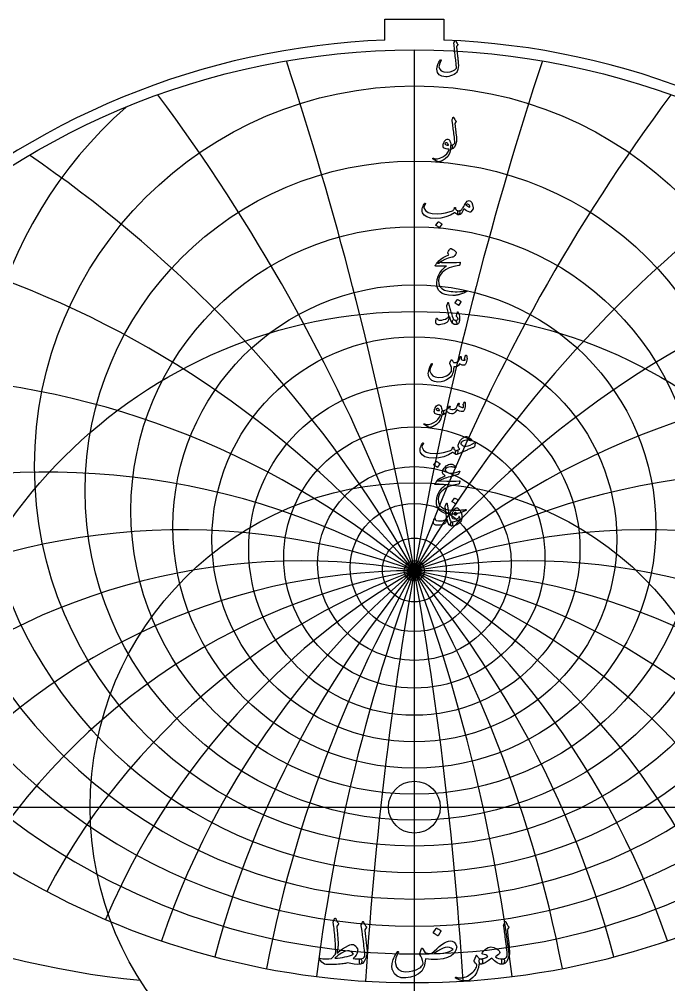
# Model space of a CAD drawing. Header units: millimetres. Extents: x -54 to 54, y -54 to 55.
# Drawn here: x -27.7 to 17.9, y -12.5 to 55.3 of the extents above; entities that cross this region are included whole.
import ezdxf

# ---------------------------------------------------------------- set-up
doc = ezdxf.new("R2010")
doc.units = ezdxf.units.MM
for name, color, linetype in [('CUT_INNER', 6, 'Continuous'), ('CUT_OUTER', 1, 'Continuous'), ('ENGRAVE', 7, 'Continuous'), ('ENGRAVE_FINE', 8, 'Continuous'), ('TEXT', 5, 'Continuous')]:
    doc.layers.add(name, color=color, linetype=linetype)

msp = doc.modelspace()

# ---------------------------------------------------------------- linework, layer by layer
at = {"layer": 'CUT_INNER'}
msp.add_circle((0, 0), 1.82, dxfattribs=at)
at = {"layer": 'CUT_OUTER'}
for points in [[(-2.065, 55.251), (2.065, 55.251), (2.065, 53.7952)], [(-2.065, 53.7952), (-2.065, 55.251)]]:
    msp.add_lwpolyline(points, dxfattribs=at)
for centre, radius, start, end in [((-0.0002, -0.0001), 53.835, 132.538795, 87.801477), ((-0.0008, 0.0013), 53.8334, 92.197449, 132.539354)]:
    msp.add_arc(centre, radius, start, end, dxfattribs=at)
at = {"layer": 'ENGRAVE'}
for points in [[(0, -53.1), (0, 53.1)], [(-53.1, 0), (53.1, 0)]]:
    msp.add_lwpolyline(points, dxfattribs=at)
for centre, radius in [((0, 0), 53.1), ((0, 23.9193), 26.6549), ((0, 22.1941), 23.1043), ((0, 20.8037), 19.8935), ((0, 19.6818), 16.9462), ((0, 0), 34.7587), ((0, 18.7804), 14.2044), ((0, 18.0644), 11.6223), ((0, 17.5081), 9.1632), ((0, 17.0925), 6.7965), ((0, 0), 22.7527), ((0, 16.8044), 4.4957), ((0, 16.635), 2.2375), ((0, 16.579), 0.708)]:
    msp.add_circle(centre, radius, dxfattribs=at)
for centre, radius, start, end in [((0, 26.0725), 30.6486, 131.307855, 48.692145), ((0, 28.7877), 35.2299, 158.307565, 21.692435), ((0, 32.2642), 40.609, 177.166321, 2.833679), ((0, 36.8095), 47.1055, 192.562112, 347.437888), ((0, 42.9234), 55.2321, 205.930897, 334.069103), ((0, -28.147), 44.7261, 39, 141), ((0, -28.147), 44.7261, 39, 141), ((-13.2423, 49.4209), 61.8543, 229.930345, 264.433471)]:
    msp.add_arc(centre, radius, start, end, dxfattribs=at)
at = {"layer": 'ENGRAVE_FINE'}
for centre, radius, start, end in [((-253.6542, -28.147), 257.5673, 3.549067, 18.208032), ((-253.6542, -28.147), 257.5673, 3.549067, 18.208032), ((253.6542, -28.147), 257.5673, 161.791968, 176.450933), ((253.6542, -28.147), 257.5673, 161.791968, 176.450933), ((-122.8839, -28.147), 130.7703, 7.145895, 36.6736), ((-122.8839, -28.147), 130.7703, 7.145895, 36.6736), ((122.8839, -28.147), 130.7703, 143.3264, 172.854105), ((122.8839, -28.147), 130.7703, 143.3264, 172.854105), ((-77.4679, -28.147), 89.4522, 10.840654, 55.662821), ((-77.4679, -28.147), 89.4522, 10.840654, 55.662821), ((77.4679, -28.147), 89.4522, 124.337179, 169.159346), ((77.4679, -28.147), 89.4522, 124.337179, 169.159346), ((-53.3025, -28.147), 69.5814, 14.688568, 75.445741), ((-53.3025, -28.147), 69.5814, 14.688568, 75.445741), ((53.3025, -28.147), 69.5814, 104.554259, 165.311432), ((53.3025, -28.147), 69.5814, 104.554259, 165.311432), ((-37.5296, -28.147), 58.3858, 18.753071, 96.251491), ((-37.5296, -28.147), 58.3858, 18.753071, 96.251491), ((37.5296, -28.147), 58.3858, 83.748509, 161.246929), ((37.5296, -28.147), 58.3858, 83.748509, 161.246929), ((-25.8226, -28.147), 51.6452, 23.109812, 116.954145), ((-25.8226, -28.147), 51.6452, 23.109812, 116.954145), ((25.8226, -28.147), 51.6452, 63.045855, 156.890188), ((25.8226, -28.147), 51.6452, 63.045855, 156.890188), ((-16.279, -28.147), 47.5965, 27.851987, 126.345474), ((-16.279, -28.147), 47.5965, 27.851987, 126.345474), ((16.279, -28.147), 47.5965, 53.654526, 152.148013), ((16.279, -28.147), 47.5965, 53.654526, 152.148013), ((-7.8864, -28.147), 45.4161, 33.097661, 134.238363), ((-7.8864, -28.147), 45.4161, 33.097661, 134.238363), ((7.8864, -28.147), 45.4161, 45.761637, 146.902339), ((7.8864, -28.147), 45.4161, 45.761637, 146.902339), ((0, 84.3344), 103.2068, 239.147014, 300.852986)]:
    msp.add_arc(centre, radius, start, end, dxfattribs=at)
at = {"layer": 'TEXT'}
for points in [[(2.8436, 53.7543), (2.8491, 53.7639), (2.8561, 53.7708), (2.8648, 53.7749), (2.875, 53.7763), (2.8852, 53.7745), (2.8938, 53.7692), (2.9009, 53.7604), (2.9064, 53.748), (2.9356, 53.676), (2.9668, 53.6138), (3, 53.5614), (3.0351, 53.5188), (3.0455, 53.5035), (3.0485, 53.4858), (3.044, 53.4658), (3.032, 53.4434), (3.0243, 53.4326), (3.0171, 53.4222), (3.0102, 53.4122), (3.0037, 53.4026), (2.9976, 53.3936), (2.9919, 53.3853), (2.9866, 53.3779), (2.9817, 53.3712), (2.9735, 53.359), (2.9676, 53.3445), (2.9641, 53.3276), (2.9629, 53.3084), (2.9666, 53.2541), (2.9715, 53.1949), (2.9776, 53.1309), (2.9849, 53.0619), (2.9931, 52.988), (3.0021, 52.9092), (3.012, 52.8255), (3.0226, 52.7369), (3.0344, 52.6484), (3.0449, 52.5653), (3.0541, 52.4875), (3.0618, 52.415), (3.0684, 52.3476), (3.074, 52.285), (3.0786, 52.2274), (3.0822, 52.1747), (3.0863, 52.0187), (3.0736, 51.8709), (3.044, 51.7314), (2.9974, 51.6001), (2.9521, 51.5229), (2.882, 51.4517), (2.7872, 51.3863), (2.6677, 51.3268), (2.5382, 51.2776), (2.4165, 51.2428), (2.3026, 51.2226), (2.1967, 51.2169), (1.9313, 51.2534), (1.7413, 51.3535), (1.6267, 51.5172), (1.5874, 51.7445), (1.6012, 51.9139), (1.6455, 52.0797), (1.7205, 52.2421), (1.8261, 52.4008), (1.8341, 52.4101), (1.8426, 52.4158), (1.8514, 52.4179), (1.8606, 52.4165), (1.8705, 52.4128), (1.8779, 52.4079), (1.883, 52.4018), (1.8858, 52.3946), (1.8877, 52.3838), (1.8873, 52.3734), (1.8846, 52.3634), (1.8795, 52.3537), (1.8075, 52.2134), (1.7578, 52.0939), (1.7305, 51.9951), (1.7256, 51.9172), (1.778, 51.7494), (1.8913, 51.6322), (2.0654, 51.5657), (2.3003, 51.5498), (2.5121, 51.5728), (2.692, 51.626), (2.8402, 51.7094), (2.9566, 51.823), (2.9542, 51.8779), (2.9499, 51.942), (2.944, 52.0153), (2.9362, 52.0978), (2.9265, 52.1898), (2.9146, 52.2913), (2.9006, 52.4025), (2.8844, 52.5233), (2.8691, 52.6479), (2.8546, 52.7706), (2.8408, 52.8913), (2.8279, 53.0101), (2.8159, 53.1268), (2.8051, 53.2417), (2.7955, 53.3545), (2.787, 53.4654), (2.7745, 53.5722), (2.7751, 53.5843), (2.7768, 53.5957), (2.7798, 53.6063), (2.7839, 53.6161)], [(2.6536, 48.2147), (2.6748, 48.266), (2.6913, 48.3066), (2.703, 48.3366), (2.7101, 48.356), (2.7156, 48.3684), (2.7227, 48.3772), (2.7313, 48.3825), (2.7415, 48.3843), (2.7531, 48.3823), (2.7627, 48.3765), (2.7704, 48.3666), (2.776, 48.3529), (2.8021, 48.2856), (2.8334, 48.2249), (2.8697, 48.171), (2.9111, 48.1237), (2.9227, 48.1085), (2.926, 48.0915), (2.9211, 48.0724), (2.9079, 48.0514), (2.8389, 47.9541), (2.8436, 47.9105), (2.8483, 47.8677), (2.853, 47.8257), (2.8577, 47.7845), (2.8624, 47.7441), (2.8671, 47.7044), (2.8718, 47.6656), (2.8765, 47.6275), (2.9199, 47.275), (2.9464, 46.9994), (2.956, 46.8008), (2.9488, 46.6791), (2.8895, 46.4583), (2.8122, 46.2952), (2.7168, 46.1898), (2.6033, 46.1421), (2.6002, 46.1421), (2.597, 46.1421), (2.5939, 46.1421), (2.5908, 46.1421), (2.5721, 46.1598), (2.5601, 46.2002), (2.5548, 46.2634), (2.5562, 46.3494), (2.5592, 46.3812), (2.568, 46.4043), (2.5827, 46.4189), (2.6033, 46.4247), (2.683, 46.4406), (2.7494, 46.4695), (2.8023, 46.5113), (2.842, 46.5661), (2.8393, 46.6318), (2.8345, 46.7066), (2.8276, 46.7904), (2.8184, 46.8832), (2.8074, 46.9847), (2.7945, 47.0944), (2.7799, 47.2124), (2.7635, 47.3386), (2.7484, 47.4626), (2.7344, 47.5741), (2.7217, 47.673), (2.7101, 47.7594), (2.7001, 47.8332), (2.692, 47.8944), (2.686, 47.9431), (2.6818, 47.9792), (2.6504, 48.1582), (2.6495, 48.1759), (2.6496, 48.1912), (2.651, 48.2041), (2.6536, 48.2147)], [(2.5405, 46.1076), (2.4669, 45.8491), (2.3435, 45.6326), (2.1702, 45.4581), (1.947, 45.3256), (1.9158, 45.3122), (1.885, 45.3001), (1.8546, 45.2894), (1.8245, 45.2801), (1.7951, 45.2723), (1.7664, 45.2664), (1.7386, 45.2621), (1.7115, 45.2597), (1.644, 45.2693), (1.5545, 45.3044), (1.443, 45.3651), (1.3095, 45.4512), (1.2952, 45.4636), (1.2867, 45.4756), (1.2842, 45.4872), (1.2875, 45.4984), (1.295, 45.507), (1.3048, 45.5109), (1.317, 45.5101), (1.3315, 45.5046), (1.4703, 45.4597), (1.6259, 45.4599), (1.7984, 45.5052), (1.9878, 45.5957), (2.1425, 45.7007), (2.2705, 45.8242), (2.3717, 45.9661), (2.4463, 46.1264), (2.4457, 46.1321), (2.444, 46.1366), (2.441, 46.14), (2.4369, 46.1421), (2.3287, 46.1484), (2.2367, 46.161), (2.1607, 46.1798), (2.1009, 46.2049), (2.0546, 46.2438), (2.0255, 46.2976), (2.0137, 46.3663), (2.0192, 46.4499), (2.021, 46.461), (2.0232, 46.4722), (2.0257, 46.4837), (2.0286, 46.4954), (2.032, 46.5075), (2.0357, 46.5201), (2.0398, 46.5334), (2.0443, 46.5472), (2.0812, 46.6369), (2.126, 46.7113), (2.1786, 46.7704), (2.239, 46.8141), (2.3009, 46.8381), (2.3576, 46.8377), (2.4092, 46.813), (2.4557, 46.7639), (2.4964, 46.6956), (2.5272, 46.6163), (2.5482, 46.526), (2.5594, 46.4247), (2.5655, 46.4248), (2.5715, 46.4251), (2.5773, 46.4256), (2.5829, 46.4263), (2.5885, 46.427), (2.5943, 46.4275), (2.6003, 46.4278), (2.6065, 46.4279), (2.6277, 46.4234), (2.6442, 46.4098), (2.6559, 46.3873), (2.663, 46.3557), (2.6659, 46.3209), (2.6653, 46.2858), (2.6612, 46.2503), (2.6536, 46.2143), (2.6436, 46.1827), (2.6324, 46.1602), (2.62, 46.1466), (2.6065, 46.1421), (2.5468, 46.1421), (2.5464, 46.1364), (2.5452, 46.1288), (2.5433, 46.1192), (2.5405, 46.1076)], [(2.3898, 46.4593), (2.3568, 46.5168), (2.3207, 46.5574), (2.2814, 46.5812), (2.239, 46.588), (2.2137, 46.5814), (2.1912, 46.5708), (2.1713, 46.5562), (2.1543, 46.5378), (2.1488, 46.528), (2.148, 46.5174), (2.1519, 46.506), (2.1605, 46.4938), (2.1929, 46.4654), (2.2398, 46.4459), (2.3013, 46.4355), (2.3772, 46.4342), (2.3851, 46.4357), (2.3898, 46.4404), (2.3914, 46.4483), (2.3898, 46.4593)], [(0.716, 42.3385), (0.7272, 42.3507), (0.7388, 42.3558), (0.7507, 42.3539), (0.7631, 42.3448), (0.7725, 42.3331), (0.7757, 42.3197), (0.7725, 42.3048), (0.7631, 42.2883), (0.7152, 42.2141), (0.6846, 42.1454), (0.6712, 42.0822), (0.6752, 42.0245), (0.7735, 41.8349), (0.9649, 41.7026), (1.2493, 41.6277), (1.6267, 41.61), (1.9068, 41.6306), (2.1755, 41.6736), (2.4328, 41.7389), (2.6787, 41.8267), (2.7221, 41.8524), (2.758, 41.8918), (2.7864, 41.945), (2.8074, 42.012), (2.8145, 42.031), (2.8263, 42.0441), (2.8428, 42.0514), (2.864, 42.0528), (2.8791, 42.0463), (2.8899, 42.0332), (2.8964, 42.0133), (2.8985, 41.9868), (2.9132, 41.9213), (2.9543, 41.8722), (3.0216, 41.8396), (3.1152, 41.8235), (3.149, 41.8161), (3.1717, 41.7968), (3.1835, 41.7658), (3.1843, 41.723), (3.1729, 41.6434), (3.1576, 41.5864), (3.1384, 41.5523), (3.1152, 41.5409), (3.0463, 41.5499), (2.981, 41.577), (2.9191, 41.6222), (2.8608, 41.6854), (2.8559, 41.6879), (2.8475, 41.6861), (2.8355, 41.6801), (2.82, 41.6697), (2.5272, 41.5048), (2.2076, 41.387), (1.8614, 41.3164), (1.4885, 41.2928), (1.1439, 41.3164), (0.8761, 41.387), (0.6854, 41.5048), (0.5715, 41.6697), (0.5456, 41.7617), (0.537, 41.8557), (0.5456, 41.9517), (0.5715, 42.0496), (0.6065, 42.1407), (0.6422, 42.2192), (0.6787, 42.2852), (0.716, 42.3385)], [(3.8438, 42.5395), (3.9421, 42.5046), (4.0235, 42.4061), (4.0881, 42.2439), (4.1358, 42.0182), (4.1376, 42.0019), (4.1366, 41.9876), (4.1329, 41.9753), (4.1264, 41.9648), (3.9537, 41.7482), (3.9417, 41.735), (3.9278, 41.727), (3.9119, 41.724), (3.894, 41.7262), (3.7766, 41.7662), (3.6663, 41.8173), (3.5631, 41.8793), (3.4669, 41.9523), (3.3894, 41.7723), (3.3044, 41.6438), (3.212, 41.5666), (3.1121, 41.5409), (3.1009, 41.545), (3.0893, 41.5574), (3.0773, 41.578), (3.065, 41.6069), (3.0459, 41.6783), (3.039, 41.7356), (3.0443, 41.7788), (3.0618, 41.8078), (3.072, 41.8147), (3.0838, 41.8196), (3.0971, 41.8226), (3.1121, 41.8235), (3.1835, 41.8357), (3.2534, 41.8691), (3.3217, 41.9236), (3.3884, 41.9994), (3.4177, 42.0434), (3.4614, 42.1156), (3.5197, 42.2161), (3.5925, 42.3448), (3.6494, 42.43), (3.7103, 42.4909), (3.7751, 42.5274), (3.8438, 42.5395)], [(3.6177, 42.2318), (3.6765, 42.1827), (3.7433, 42.1423), (3.8178, 42.1105), (3.9003, 42.0873), (3.8958, 42.1491), (3.8791, 42.1996), (3.8502, 42.2386), (3.8092, 42.2663), (3.7619, 42.2806), (3.7142, 42.2797), (3.6661, 42.2634), (3.6177, 42.2318)], [(1.6675, 41.0353), (1.6714, 41.0392), (1.6769, 41.0416), (1.684, 41.0424), (1.6926, 41.0416), (1.7537, 41.0169), (1.8112, 40.9866), (1.8652, 40.9509), (1.9156, 40.9097), (1.9205, 40.9034), (1.9227, 40.8971), (1.9221, 40.8909), (1.9187, 40.8846), (1.7711, 40.6459), (1.7656, 40.6402), (1.7586, 40.6388), (1.7499, 40.6418), (1.7397, 40.6491), (1.7309, 40.6553), (1.717, 40.6648), (1.6979, 40.6773), (1.6738, 40.693), (1.6442, 40.7119), (1.6086, 40.7338), (1.5672, 40.759), (1.5199, 40.7872), (1.5136, 40.7919), (1.5105, 40.7966), (1.5105, 40.8014), (1.5136, 40.8061)], [(2.6504, 38.5677), (2.376, 38.4961), (2.1338, 38.4036), (1.9238, 38.2904), (1.746, 38.1563), (1.7187, 38.1357), (1.6934, 38.1241), (1.6701, 38.1216), (1.6487, 38.1281), (1.6237, 38.1577), (1.6275, 38.1995), (1.6599, 38.2535), (1.7209, 38.3196), (1.8652, 38.4393), (2.031, 38.5473), (2.2184, 38.6435), (2.4275, 38.7279), (2.3678, 38.8158), (2.3566, 38.8378), (2.3513, 38.8597), (2.3519, 38.8817), (2.3584, 38.9037), (2.4006, 38.9875), (2.4392, 39.0568), (2.4744, 39.1116), (2.506, 39.1518), (2.5262, 39.1708), (2.546, 39.1808), (2.5654, 39.1818), (2.5845, 39.1738), (2.695, 39.1114), (2.7878, 39.0529), (2.863, 38.9983), (2.9205, 38.9477), (2.9317, 38.9314), (2.937, 38.9108), (2.9364, 38.8859), (2.9299, 38.8566), (2.9097, 38.8109), (2.8773, 38.7553), (2.8328, 38.69), (2.776, 38.6148), (2.7611, 38.6036), (2.7352, 38.592), (2.6983, 38.5801), (2.6504, 38.5677)], [(1.9093, 38.2034), (2.3123, 38.1893), (2.6606, 38.1877), (2.9545, 38.1987), (3.1937, 38.2223), (3.2011, 38.2231), (3.2074, 38.2227), (3.2128, 38.2208), (3.2173, 38.2176), (3.2205, 38.2131), (3.2224, 38.2077), (3.2229, 38.2014), (3.222, 38.194), (3.2158, 38.1653), (3.2098, 38.139), (3.204, 38.1151), (3.1984, 38.0935), (3.193, 38.0743), (3.1878, 38.0574), (3.1828, 38.0429), (3.178, 38.0307), (3.1678, 38.0113), (3.156, 37.9969), (3.1427, 37.9877), (3.1278, 37.9836), (2.7651, 37.9178), (2.4495, 37.8148), (2.181, 37.6745), (1.9596, 37.4968), (1.8477, 37.3691), (1.7664, 37.2338), (1.7158, 37.0912), (1.6958, 36.941), (1.715, 36.7053), (1.7916, 36.5131), (1.9254, 36.3646), (2.1166, 36.2596), (2.2157, 36.2278), (2.3246, 36.2015), (2.4434, 36.1807), (2.5719, 36.1654), (2.7101, 36.1553), (2.8577, 36.1504), (3.0147, 36.1506), (3.1811, 36.1559), (3.2403, 36.1593), (3.2985, 36.163), (3.3557, 36.1671), (3.412, 36.1716), (3.4668, 36.1765), (3.5199, 36.1818), (3.5712, 36.1875), (3.6208, 36.1936), (3.6359, 36.1944), (3.6467, 36.1905), (3.6532, 36.1818), (3.6553, 36.1685), (3.6542, 36.153), (3.6506, 36.141), (3.6447, 36.1326), (3.6365, 36.1277), (3.5478, 36.0902), (3.4638, 36.0562), (3.3845, 36.0258), (3.3099, 35.9989), (3.2402, 35.9754), (3.1757, 35.9549), (3.1162, 35.9377), (3.0618, 35.9235), (3.0107, 35.9131), (2.9609, 35.9039), (2.9126, 35.8959), (2.8655, 35.889), (2.8197, 35.8837), (2.7749, 35.8804), (2.731, 35.879), (2.6881, 35.8796), (2.3953, 35.9023), (2.1511, 35.9518), (1.9556, 36.028), (1.8088, 36.1308), (1.7011, 36.2594), (1.6259, 36.4095), (1.5833, 36.5812), (1.5733, 36.7746), (1.6041, 37.0144), (1.6777, 37.2472), (1.7941, 37.4729), (1.9533, 37.6915), (2.0155, 37.7577), (2.086, 37.8211), (2.1647, 37.8817), (2.2516, 37.9396), (1.4917, 37.9459), (1.4734, 37.9538), (1.4657, 37.9679), (1.4687, 37.9883), (1.4822, 38.015), (1.5077, 38.0539), (1.5309, 38.0888), (1.5517, 38.1198), (1.5702, 38.1469), (1.5863, 38.1699), (1.6, 38.1885), (1.6114, 38.2028), (1.6204, 38.2128), (1.6408, 38.2146), (1.6958, 38.2136), (1.7853, 38.2099), (1.9093, 38.2034)], [(2.4071, 35.317), (2.4251, 35.2346), (2.4447, 35.1509), (2.4659, 35.0659), (2.4887, 34.9794), (2.513, 34.8912), (2.539, 34.8008), (2.5664, 34.7083), (2.5955, 34.6136), (2.6542, 34.4432), (2.7077, 34.3152), (2.7562, 34.2296), (2.7996, 34.1865), (2.8375, 34.1608), (2.8758, 34.1244), (2.9144, 34.0775), (2.9535, 34.02), (2.9904, 33.9488), (3.0006, 33.8952), (2.9841, 33.8593), (2.9409, 33.841), (2.8014, 33.8552), (2.6779, 33.9478), (2.5706, 34.119), (2.4793, 34.3686), (2.4773, 34.3727), (2.4746, 34.3757), (2.471, 34.3774), (2.4667, 34.378), (2.4636, 34.3774), (2.4604, 34.3757), (2.4573, 34.3727), (2.4542, 34.3686), (2.4453, 34.3282), (2.4345, 34.2854), (2.4218, 34.2402), (2.4071, 34.1927), (2.391, 34.1478), (2.3741, 34.1103), (2.3564, 34.0803), (2.338, 34.0577), (2.2716, 33.9998), (2.1888, 33.9486), (2.0895, 33.904), (1.9737, 33.8662), (1.8559, 33.8381), (1.7539, 33.8261), (1.6675, 33.8302), (1.5969, 33.8505), (1.5364, 33.9011), (1.5089, 33.9902), (1.5144, 34.1178), (1.5529, 34.2838), (1.5566, 34.2893), (1.5615, 34.2932), (1.5676, 34.2956), (1.5749, 34.2964), (1.5835, 34.2954), (1.5906, 34.2925), (1.5961, 34.2875), (1.6, 34.2807), (1.6149, 34.2459), (1.6314, 34.2171), (1.6495, 34.1941), (1.6691, 34.177), (1.7303, 34.1543), (1.8135, 34.1488), (1.9187, 34.1606), (2.0459, 34.1896), (2.1815, 34.2332), (2.2869, 34.2822), (2.3621, 34.3368), (2.4071, 34.3969), (2.4145, 34.4577), (2.4023, 34.5617), (2.3706, 34.7089), (2.3191, 34.8993), (2.2944, 34.9996), (2.2799, 35.0807), (2.2756, 35.1425), (2.2814, 35.1851), (2.3411, 35.3547), (2.3476, 35.3725), (2.3545, 35.3853), (2.3617, 35.3929), (2.3694, 35.3955), (2.3788, 35.3906), (2.3882, 35.3759), (2.3976, 35.3513), (2.4071, 35.317)], [(3.0131, 35.5871), (3.0171, 35.591), (3.0226, 35.5933), (3.0296, 35.5941), (3.0383, 35.5933), (3.0993, 35.5686), (3.1568, 35.5384), (3.2108, 35.5027), (3.2612, 35.4614), (3.2661, 35.4552), (3.2683, 35.4489), (3.2677, 35.4426), (3.2644, 35.4363), (3.1168, 35.1977), (3.1113, 35.192), (3.1042, 35.1906), (3.0956, 35.1935), (3.0854, 35.2008), (3.0765, 35.2071), (3.0626, 35.2165), (3.0436, 35.2291), (3.0194, 35.2448), (2.9898, 35.2636), (2.9543, 35.2856), (2.9128, 35.3107), (2.8655, 35.339), (2.8593, 35.3437), (2.8561, 35.3484), (2.8561, 35.3531), (2.8593, 35.3578)], [(3.0414, 34.3027), (3.023, 34.3335), (3.0053, 34.36), (2.9884, 34.3822), (2.9723, 34.4), (2.9607, 34.4153), (2.9543, 34.433), (2.9529, 34.453), (2.9566, 34.4754), (3.0226, 34.714), (3.0318, 34.7348), (3.0438, 34.7407), (3.0585, 34.7317), (3.0759, 34.7078), (3.1022, 34.6569), (3.1246, 34.5955), (3.1431, 34.5235), (3.1576, 34.4408), (3.166, 34.3615), (3.1694, 34.2838), (3.1676, 34.2077), (3.1607, 34.1331), (3.1495, 34.0681), (3.1348, 34.0114), (3.1166, 33.9629), (3.0948, 33.9227), (3.0679, 33.8928), (3.0312, 33.8693), (2.9847, 33.852), (2.9284, 33.841), (2.8706, 33.8389), (2.8169, 33.8481), (2.767, 33.8687), (2.7211, 33.9007), (2.6856, 33.9413), (2.6669, 33.9878), (2.6652, 34.0402), (2.6803, 34.0985), (2.7044, 34.1462), (2.7329, 34.1763), (2.7656, 34.1886), (2.8027, 34.1833), (2.8883, 34.1627), (2.9629, 34.1606), (3.0265, 34.1769), (3.0791, 34.2116), (3.0803, 34.2208), (3.0744, 34.2391), (3.0614, 34.2664), (3.0414, 34.3027)], [(3.5831, 31.6704), (3.5886, 31.6841), (3.5957, 31.6939), (3.6043, 31.6998), (3.6145, 31.7018), (3.6277, 31.7002), (3.6388, 31.6955), (3.6481, 31.6876), (3.6553, 31.6767), (3.6732, 31.6374), (3.686, 31.5887), (3.6936, 31.5306), (3.6962, 31.4631), (3.6893, 31.3528), (3.6687, 31.248), (3.6343, 31.1487), (3.5862, 31.0549), (3.5698, 31.0323), (3.5517, 31.0148), (3.5321, 31.0025), (3.5109, 30.9952), (3.4341, 30.9903), (3.3515, 31.0038), (3.263, 31.0358), (3.1686, 31.0863), (3.0891, 30.9773), (2.9951, 30.9049), (2.8865, 30.869), (2.7635, 30.8696), (2.7595, 30.8033), (2.7537, 30.7397), (2.7461, 30.6785), (2.7368, 30.6199), (2.7257, 30.5635), (2.7128, 30.5088), (2.6982, 30.4559), (2.6818, 30.4048), (2.6438, 30.3126), (2.5923, 30.2274), (2.5276, 30.1493), (2.4495, 30.0782), (2.2667, 29.9565), (2.0734, 29.871), (1.8695, 29.8215), (1.6549, 29.8082), (1.4133, 29.8409), (1.2224, 29.9267), (1.082, 30.0655), (0.9923, 30.2572), (0.9802, 30.3263), (0.9782, 30.408), (0.9865, 30.5022), (1.0049, 30.6089), (1.0345, 30.7259), (1.0763, 30.8476), (1.1303, 30.974), (1.1965, 31.1051), (1.2018, 31.1134), (1.2082, 31.1192), (1.2159, 31.1228), (1.2247, 31.124), (1.2336, 31.1232), (1.2412, 31.1208), (1.2477, 31.1169), (1.253, 31.1114), (1.2565, 31.1033), (1.2577, 31.0949), (1.2565, 31.0861), (1.253, 31.0768), (1.169, 30.9024), (1.1148, 30.7589), (1.0905, 30.6464), (1.096, 30.565), (1.1753, 30.3854), (1.3001, 30.2549), (1.4705, 30.1734), (1.6864, 30.141), (1.9882, 30.1603), (2.2438, 30.2368), (2.453, 30.3707), (2.6159, 30.5618), (2.6153, 30.6878), (2.5947, 30.8209), (2.5541, 30.961), (2.4934, 31.1083), (2.4858, 31.1232), (2.4816, 31.1365), (2.4811, 31.1483), (2.484, 31.1585), (2.5009, 31.1935), (2.517, 31.2264), (2.5323, 31.2571), (2.5468, 31.2857), (2.5605, 31.3117), (2.5735, 31.3347), (2.5857, 31.3549), (2.597, 31.372), (2.6035, 31.3793), (2.6104, 31.3822), (2.6177, 31.3809), (2.6253, 31.3752), (2.6292, 31.3709), (2.6347, 31.3642), (2.6418, 31.3552), (2.6504, 31.3438), (2.6602, 31.33), (2.6708, 31.3139), (2.6822, 31.2955), (2.6944, 31.2747), (2.7191, 31.2346), (2.7399, 31.2056), (2.7568, 31.1875), (2.7698, 31.1805), (2.8514, 31.1736), (2.9331, 31.1875), (3.0147, 31.2223), (3.0964, 31.2778), (3.126, 31.3147), (3.1552, 31.3752), (3.1841, 31.4592), (3.2125, 31.5667), (3.2153, 31.5769), (3.2204, 31.5856), (3.2279, 31.5926), (3.2377, 31.5981), (3.2469, 31.6017), (3.2557, 31.6029), (3.2642, 31.6017), (3.2722, 31.5981), (3.2842, 31.5785), (3.2887, 31.5416), (3.2858, 31.4874), (3.2754, 31.416), (3.3388, 31.3771), (3.4065, 31.3516), (3.4785, 31.3395), (3.5548, 31.3406), (3.5539, 31.3636), (3.5509, 31.3822), (3.546, 31.3966), (3.5391, 31.4066), (3.5313, 31.416), (3.5266, 31.4254), (3.525, 31.4348), (3.5266, 31.4443)], [(1.9234, 27.4804), (1.8498, 27.222), (1.7264, 27.0055), (1.5531, 26.831), (1.3299, 26.6985), (1.2987, 26.6851), (1.2679, 26.673), (1.2375, 26.6623), (1.2075, 26.653), (1.178, 26.6452), (1.1494, 26.6392), (1.1215, 26.635), (1.0944, 26.6326), (1.0269, 26.6422), (0.9374, 26.6773), (0.8259, 26.738), (0.6924, 26.8241), (0.6781, 26.8365), (0.6697, 26.8485), (0.6671, 26.86), (0.6705, 26.8712), (0.6779, 26.8799), (0.6877, 26.8838), (0.6999, 26.883), (0.7144, 26.8775), (0.8532, 26.8326), (1.0088, 26.8328), (1.1814, 26.8781), (1.3708, 26.9686), (1.5254, 27.0736), (1.6534, 27.197), (1.7547, 27.3389), (1.8292, 27.4993), (1.8286, 27.505), (1.8269, 27.5095), (1.8239, 27.5128), (1.8198, 27.515), (1.7117, 27.5213), (1.6196, 27.5338), (1.5437, 27.5527), (1.4838, 27.5778), (1.4375, 27.6167), (1.4084, 27.6704), (1.3967, 27.7391), (1.4022, 27.8227), (1.4039, 27.8338), (1.4061, 27.8451), (1.4086, 27.8566), (1.4116, 27.8683), (1.4149, 27.8803), (1.4186, 27.893), (1.4228, 27.9063), (1.4273, 27.9201), (1.4642, 28.0098), (1.5089, 28.0842), (1.5615, 28.1432), (1.622, 28.187), (1.6838, 28.211), (1.7405, 28.2106), (1.7921, 28.1858), (1.8387, 28.1368), (1.8793, 28.0685), (1.9101, 27.9892), (1.9311, 27.8989), (1.9423, 27.7976), (1.9485, 27.7977), (1.9545, 27.798), (1.9602, 27.7985), (1.9658, 27.7992), (1.9714, 27.7999), (1.9772, 27.8004), (1.9832, 27.8007), (1.9894, 27.8008), (2.0106, 27.7962), (2.0271, 27.7827), (2.0389, 27.7601), (2.0459, 27.7285), (2.0489, 27.6938), (2.0483, 27.6587), (2.0442, 27.6231), (2.0365, 27.5872), (2.0265, 27.5556), (2.0153, 27.533), (2.0029, 27.5195), (1.9894, 27.515), (1.9297, 27.515), (1.9293, 27.5093), (1.9282, 27.5016), (1.9262, 27.492), (1.9234, 27.4804)], [(1.7727, 27.8322), (1.7397, 27.8897), (1.7036, 27.9303), (1.6644, 27.954), (1.622, 27.9609), (1.5967, 27.9542), (1.5741, 27.9436), (1.5543, 27.9291), (1.5372, 27.9107), (1.5317, 27.9009), (1.5309, 27.8903), (1.5348, 27.8789), (1.5435, 27.8667), (1.5759, 27.8382), (1.6228, 27.8188), (1.6842, 27.8084), (1.7602, 27.807), (1.768, 27.8086), (1.7727, 27.8133), (1.7743, 27.8212), (1.7727, 27.8322)], [(3.5093, 28.41), (3.5162, 28.4147), (3.5242, 28.4131), (3.5335, 28.4053), (3.5439, 28.3911), (3.555, 28.3672), (3.5635, 28.333), (3.5692, 28.2887), (3.5721, 28.2341), (3.5731, 28.1721), (3.5698, 28.1116), (3.5621, 28.0528), (3.5501, 27.9955), (3.5152, 27.884), (3.4763, 27.8039), (3.4336, 27.7552), (3.3868, 27.7379), (3.2763, 27.7444), (3.1741, 27.7733), (3.0801, 27.8245), (2.9943, 27.8981), (2.9354, 27.7821), (2.8655, 27.6916), (2.7847, 27.6267), (2.6928, 27.5872), (2.5965, 27.5786), (2.4989, 27.6029), (2.4002, 27.6602), (2.3003, 27.7505), (2.2194, 27.6475), (2.1401, 27.5739), (2.0624, 27.5297), (1.9863, 27.515), (1.9709, 27.5236), (1.9564, 27.5495), (1.9427, 27.5927), (1.9297, 27.6532), (1.925, 27.7128), (1.9329, 27.7568), (1.9533, 27.7851), (1.9863, 27.7976), (2.1311, 27.8304), (2.2579, 27.8942), (2.3666, 27.989), (2.4573, 28.1148), (2.4622, 28.1217), (2.4675, 28.1266), (2.4732, 28.1295), (2.4793, 28.1305), (2.4867, 28.1297), (2.4934, 28.1273), (2.4993, 28.1234), (2.5044, 28.1179), (2.5074, 28.101), (2.5005, 28.0724), (2.4838, 28.032), (2.4573, 27.9798), (2.492, 27.9395), (2.546, 27.9099), (2.6192, 27.8908), (2.7117, 27.8824), (2.8269, 27.9065), (2.9276, 27.9853), (3.0137, 28.1185), (3.0854, 28.3063), (3.0889, 28.316), (3.0932, 28.3228), (3.0983, 28.327), (3.1042, 28.3283), (3.113, 28.3275), (3.1207, 28.3252), (3.1272, 28.3213), (3.1325, 28.3158), (3.1364, 28.3079), (3.1388, 28.3001), (3.1395, 28.2922), (3.1388, 28.2844), (3.1073, 28.1525), (3.1441, 28.1199), (3.1882, 28.0912), (3.2398, 28.0665), (3.2989, 28.0457), (3.3564, 28.0322), (3.4002, 28.0292), (3.4302, 28.0369), (3.4465, 28.0551), (3.4518, 28.083), (3.4489, 28.1226), (3.4377, 28.1741), (3.4182, 28.2373), (3.4216, 28.2551), (3.4379, 28.2899), (3.4671, 28.3415), (3.5093, 28.41)], [(4.274, 25.5209), (4.2112, 25.2697), (4.2041, 25.2575), (4.1923, 25.2461), (4.1758, 25.2355), (4.1546, 25.2257), (4.1076, 25.2091), (4.0577, 25.1908), (4.0048, 25.1707), (3.949, 25.1488), (3.8902, 25.1253), (3.8284, 25.1005), (3.7638, 25.0743), (3.6962, 25.0467), (2.9739, 24.7327), (2.9409, 24.74), (2.9142, 24.7617), (2.8938, 24.798), (2.8797, 24.8489), (2.8773, 24.9029), (2.8922, 24.9486), (2.9244, 24.9861), (2.9739, 25.0153), (2.9801, 25.0182), (2.9923, 25.0236), (3.0107, 25.0315), (3.0351, 25.042), (3.0654, 25.0549), (3.1015, 25.0699), (3.1432, 25.0871), (3.1906, 25.1064), (3.1295, 25.169), (3.0909, 25.2375), (3.0746, 25.3119), (3.0807, 25.3922), (3.1411, 25.5831), (3.244, 25.7447), (3.3892, 25.8767), (3.5768, 25.9794), (3.6178, 25.989), (3.6655, 25.9865), (3.7199, 25.9717), (3.7809, 25.9449), (3.8443, 25.9082), (3.9026, 25.8671), (3.9558, 25.8218), (4.0039, 25.7721), (4.0175, 25.7539), (4.0235, 25.7368), (4.0222, 25.7209), (4.0133, 25.7062), (4, 25.6948), (3.9851, 25.6889), (3.9686, 25.6885), (3.9505, 25.6936), (3.8565, 25.7233), (3.7566, 25.7368), (3.6508, 25.7343), (3.5391, 25.7156), (3.4381, 25.6854), (3.3578, 25.645), (3.2983, 25.5943), (3.2597, 25.5335), (3.2557, 25.5064), (3.2659, 25.4754), (3.2903, 25.4404), (3.3287, 25.4016), (3.3727, 25.3663), (3.4167, 25.3388), (3.4606, 25.3191), (3.5046, 25.3074), (3.6363, 25.304), (3.777, 25.3317), (3.9268, 25.3904), (4.0856, 25.4801), (4.1026, 25.4909), (4.1193, 25.5013), (4.1356, 25.5113), (4.1515, 25.5209), (4.1668, 25.5299), (4.1813, 25.5382), (4.1951, 25.5456), (4.208, 25.5523), (4.2439, 25.5692), (4.2669, 25.5696), (4.2769, 25.5535), (4.274, 25.5209)], [(0.5778, 25.5303), (0.589, 25.5425), (0.6006, 25.5476), (0.6126, 25.5456), (0.6249, 25.5366), (0.6343, 25.5248), (0.6375, 25.5115), (0.6343, 25.4966), (0.6249, 25.4801), (0.577, 25.4059), (0.5464, 25.3372), (0.5331, 25.274), (0.537, 25.2163), (0.6353, 25.0267), (0.8267, 24.8944), (1.1111, 24.8194), (1.4885, 24.8018), (1.7686, 24.8224), (2.0373, 24.8654), (2.2946, 24.9307), (2.5405, 25.0185), (2.5839, 25.0442), (2.6198, 25.0836), (2.6483, 25.1368), (2.6693, 25.2037), (2.6763, 25.2228), (2.6881, 25.2359), (2.7046, 25.2432), (2.7258, 25.2446), (2.7409, 25.2381), (2.7517, 25.2249), (2.7582, 25.2051), (2.7603, 25.1786), (2.7751, 25.1131), (2.8161, 25.064), (2.8834, 25.0314), (2.977, 25.0153), (3.0108, 25.0079), (3.0336, 24.9886), (3.0453, 24.9576), (3.0461, 24.9148), (3.0347, 24.8351), (3.0194, 24.7782), (3.0002, 24.7441), (2.977, 24.7327), (2.9081, 24.7417), (2.8428, 24.7688), (2.781, 24.8139), (2.7227, 24.8771), (2.7178, 24.8797), (2.7093, 24.8779), (2.6973, 24.8718), (2.6818, 24.8614), (2.389, 24.6966), (2.0695, 24.5788), (1.7233, 24.5082), (1.3503, 24.4846), (1.0057, 24.5082), (0.738, 24.5788), (0.5472, 24.6966), (0.4334, 24.8614), (0.4075, 24.9535), (0.3988, 25.0475), (0.4075, 25.1435), (0.4334, 25.2414), (0.4683, 25.3325), (0.504, 25.411), (0.5405, 25.4769), (0.5778, 25.5303)], [(1.5293, 24.2271), (1.5333, 24.231), (1.5388, 24.2334), (1.5458, 24.2342), (1.5545, 24.2334), (1.6155, 24.2086), (1.673, 24.1784), (1.727, 24.1427), (1.7774, 24.1015), (1.7823, 24.0952), (1.7845, 24.0889), (1.7839, 24.0826), (1.7806, 24.0764), (1.633, 23.8377), (1.6275, 23.832), (1.6204, 23.8306), (1.6118, 23.8336), (1.6016, 23.8408), (1.5927, 23.8471), (1.5788, 23.8565), (1.5598, 23.8691), (1.5356, 23.8848), (1.506, 23.9036), (1.4705, 23.9256), (1.429, 23.9508), (1.3817, 23.979), (1.3755, 23.9837), (1.3723, 23.9884), (1.3723, 23.9931), (1.3755, 23.9979)], [(3.1859, 23.5633), (3.1884, 23.5411), (3.1741, 23.4997), (3.1429, 23.439), (3.0948, 23.3592), (3.0846, 23.3462), (3.0728, 23.3356), (3.0595, 23.3274), (3.0445, 23.3215), (2.8436, 23.2661), (2.6646, 23.2163), (2.5075, 23.1719), (2.3725, 23.1331), (2.2595, 23.0999), (2.1684, 23.0726), (2.0993, 23.0512), (2.0522, 23.0357), (1.6722, 22.8661), (1.6455, 22.8642), (1.6251, 22.8677), (1.611, 22.8767), (1.6031, 22.8913), (1.6029, 22.8966), (1.6055, 22.903), (1.6108, 22.9107), (1.6188, 22.9195), (1.6962, 22.9921), (1.812, 23.0687), (1.9662, 23.1492), (2.159, 23.2335), (2.1066, 23.2783), (2.0624, 23.3215), (2.0265, 23.3631), (1.9988, 23.4031), (1.9817, 23.4469), (1.9776, 23.4997), (1.9865, 23.5615), (2.0082, 23.6324), (2.0436, 23.7062), (2.093, 23.78), (2.1566, 23.8538), (2.2343, 23.9276), (2.3189, 23.9913), (2.4, 24.0351), (2.4775, 24.0589), (2.5515, 24.0626), (2.6518, 24.0424), (2.7423, 24.0006), (2.823, 23.9372), (2.8938, 23.8522), (2.9001, 23.8416), (2.9032, 23.8318), (2.9032, 23.8228), (2.9001, 23.8145), (2.8932, 23.8069), (2.8852, 23.8027), (2.8759, 23.8021), (2.8655, 23.8051), (2.8193, 23.8198), (2.7749, 23.8326), (2.7322, 23.8434), (2.6913, 23.8522), (2.6523, 23.8589), (2.6155, 23.8632), (2.5809, 23.8651), (2.5484, 23.8648), (2.4131, 23.8489), (2.2995, 23.8106), (2.2075, 23.7499), (2.137, 23.6669), (2.212, 23.5682), (2.2956, 23.495), (2.3878, 23.4473), (2.4887, 23.4251), (2.6389, 23.4235), (2.8004, 23.4471), (2.9733, 23.4958), (3.1576, 23.5696), (3.1652, 23.5715), (3.1725, 23.5711), (3.1794, 23.5684), (3.1859, 23.5633)], [(1.8826, 22.8756), (2.2856, 22.8614), (2.6339, 22.8599), (2.9278, 22.8708), (3.167, 22.8944), (3.1744, 22.8953), (3.1808, 22.8948), (3.1862, 22.8929), (3.1906, 22.8897), (3.1938, 22.8853), (3.1957, 22.8799), (3.1962, 22.8735), (3.1953, 22.8661), (3.1891, 22.8375), (3.1831, 22.8112), (3.1773, 22.7872), (3.1717, 22.7656), (3.1663, 22.7464), (3.1611, 22.7295), (3.1561, 22.715), (3.1513, 22.7028), (3.1411, 22.6834), (3.1293, 22.6691), (3.116, 22.6599), (3.1011, 22.6557), (2.7384, 22.59), (2.4228, 22.4869), (2.1543, 22.3466), (1.9329, 22.169), (1.821, 22.0412), (1.7397, 21.906), (1.6891, 21.7633), (1.6691, 21.6131), (1.6883, 21.3774), (1.7649, 21.1853), (1.8987, 21.0367), (2.0899, 20.9317), (2.189, 20.8999), (2.2979, 20.8736), (2.4167, 20.8528), (2.5452, 20.8375), (2.6834, 20.8275), (2.831, 20.8226), (2.988, 20.8228), (3.1545, 20.8281), (3.2136, 20.8314), (3.2718, 20.8351), (3.329, 20.8392), (3.3853, 20.8438), (3.4401, 20.8487), (3.4932, 20.854), (3.5445, 20.8597), (3.5941, 20.8657), (3.6092, 20.8665), (3.62, 20.8626), (3.6265, 20.854), (3.6286, 20.8406), (3.6275, 20.8251), (3.6239, 20.8131), (3.618, 20.8047), (3.6098, 20.7998), (3.5211, 20.7623), (3.4371, 20.7284), (3.3578, 20.6979), (3.2832, 20.671), (3.2135, 20.6475), (3.149, 20.6271), (3.0895, 20.6098), (3.0351, 20.5957), (2.984, 20.5853), (2.9342, 20.5761), (2.8859, 20.568), (2.8389, 20.5611), (2.793, 20.5558), (2.7482, 20.5525), (2.7043, 20.5511), (2.6614, 20.5517), (2.3686, 20.5745), (2.1244, 20.6239), (1.9289, 20.7001), (1.7821, 20.8029), (1.6744, 20.9315), (1.5992, 21.0816), (1.5566, 21.2534), (1.5466, 21.4467), (1.5774, 21.6865), (1.651, 21.9193), (1.7674, 22.145), (1.9266, 22.3637), (1.9888, 22.4298), (2.0593, 22.4932), (2.138, 22.5539), (2.2249, 22.6118), (1.465, 22.618), (1.4467, 22.6259), (1.4391, 22.64), (1.442, 22.6604), (1.4555, 22.6871), (1.4811, 22.726), (1.5042, 22.7609), (1.525, 22.7919), (1.5435, 22.819), (1.5596, 22.842), (1.5733, 22.8606), (1.5847, 22.875), (1.5937, 22.885), (1.6141, 22.8867), (1.6691, 22.8858), (1.7586, 22.882), (1.8826, 22.8756)], [(2.8074, 21.6631), (2.8114, 21.6671), (2.8169, 21.6694), (2.8239, 21.6702), (2.8326, 21.6694), (2.8936, 21.6447), (2.9511, 21.6145), (3.0051, 21.5787), (3.0555, 21.5375), (3.0604, 21.5312), (3.0626, 21.525), (3.062, 21.5187), (3.0587, 21.5124), (2.9111, 21.2737), (2.9056, 21.268), (2.8985, 21.2667), (2.8899, 21.2696), (2.8797, 21.2769), (2.8708, 21.2832), (2.8569, 21.2926), (2.8379, 21.3051), (2.8137, 21.3208), (2.7841, 21.3397), (2.7486, 21.3617), (2.7072, 21.3868), (2.6599, 21.415), (2.6536, 21.4198), (2.6504, 21.4245), (2.6504, 21.4292), (2.6536, 21.4339)], [(2.6127, 19.9988), (2.6355, 19.9878), (2.6536, 19.9705), (2.6669, 19.9469), (2.6756, 19.9171), (2.6812, 19.8802), (2.6826, 19.8449), (2.6797, 19.8111), (2.6724, 19.7789), (2.6616, 19.7515), (2.6481, 19.7318), (2.6318, 19.7201), (2.6127, 19.7161), (2.5187, 19.7422), (2.4408, 19.808), (2.379, 19.9134), (2.3333, 20.0584), (2.3274, 20.0835), (2.3223, 20.1051), (2.318, 20.1235), (2.3144, 20.1385), (2.3117, 20.1502), (2.3097, 20.1585), (2.3085, 20.1635), (2.3081, 20.1652), (2.3034, 20.1744), (2.2987, 20.177), (2.294, 20.1729), (2.2893, 20.1621), (2.2359, 20.0415), (2.1762, 19.9469), (2.1103, 19.8783), (2.0381, 19.8355), (1.9333, 19.8025), (1.8104, 19.7821), (1.6695, 19.7742), (1.5105, 19.7789), (1.4043, 19.8117), (1.3464, 19.8912), (1.3368, 20.0174), (1.3755, 20.1903), (1.3843, 20.2111), (1.3951, 20.2264), (1.4078, 20.2362), (1.4226, 20.2406), (1.4371, 20.2392), (1.4493, 20.2319), (1.4591, 20.2188), (1.4665, 20.1997), (1.4824, 20.1591), (1.5019, 20.1283), (1.5248, 20.1073), (1.5513, 20.0961), (1.6999, 20.0733), (1.841, 20.071), (1.9747, 20.089), (2.1009, 20.1275), (2.1556, 20.1562), (2.2006, 20.195), (2.2357, 20.2441), (2.261, 20.3034), (2.2595, 20.3314), (2.2516, 20.3968), (2.2375, 20.4994), (2.2171, 20.6394), (2.2067, 20.7143), (2.1974, 20.7819), (2.1894, 20.8422), (2.1825, 20.8953), (2.1766, 20.9408), (2.1715, 20.9782), (2.1672, 21.0075), (2.1637, 21.0288), (2.1607, 21.0614), (2.1613, 21.09), (2.1654, 21.1148), (2.1731, 21.1356), (2.1853, 21.1614), (2.1967, 21.1854), (2.2073, 21.2077), (2.2171, 21.2282), (2.2259, 21.2469), (2.2336, 21.2639), (2.24, 21.2791), (2.2453, 21.2926), (2.2508, 21.3034), (2.2579, 21.3106), (2.2665, 21.3144), (2.2767, 21.3146), (2.2879, 21.3102), (2.2964, 21.3036), (2.3021, 21.2945), (2.305, 21.2832), (2.3241, 21.1225), (2.3439, 20.9703), (2.3642, 20.8265), (2.3851, 20.6912), (2.4064, 20.5643), (2.4279, 20.4459), (2.4495, 20.3359), (2.4714, 20.2343), (2.4979, 20.1395), (2.5303, 20.0686), (2.5686, 20.0217), (2.6127, 19.9988)], [(2.9739, 21.0005), (2.9955, 20.9974), (3.0194, 20.988), (3.0457, 20.9723), (3.0744, 20.9503), (3.197, 20.8196), (3.2824, 20.6724), (3.3305, 20.5087), (3.3413, 20.3285), (3.3317, 20.2347), (3.3123, 20.1511), (3.283, 20.0777), (3.244, 20.0145), (3.1174, 19.8839), (2.97, 19.7907), (2.8018, 19.7348), (2.6127, 19.7161), (2.5937, 19.7206), (2.5774, 19.7342), (2.5639, 19.7568), (2.5531, 19.7884), (2.5491, 19.8058), (2.5464, 19.8237), (2.5451, 19.8419), (2.5452, 19.8606), (2.5463, 19.879), (2.548, 19.8967), (2.5502, 19.9136), (2.5531, 19.9297), (2.5615, 19.9575), (2.5743, 19.9783), (2.5914, 19.9921), (2.6127, 19.9988), (2.7968, 20.0235), (2.9566, 20.0694), (3.092, 20.1365), (3.2031, 20.2249), (3.1978, 20.269), (3.1914, 20.3042), (3.1837, 20.3303), (3.1749, 20.3473), (3.1643, 20.3621), (3.1545, 20.3717), (3.1454, 20.3762), (3.1372, 20.3756), (3.1315, 20.3736), (3.127, 20.3709), (3.1236, 20.3674), (3.1215, 20.363), (3.0913, 20.301), (3.054, 20.2531), (3.0096, 20.2194), (2.9582, 20.1997), (2.8088, 20.1882), (2.7062, 20.2288), (2.6502, 20.3216), (2.641, 20.4667), (2.6536, 20.5499), (2.6787, 20.6362), (2.7164, 20.7257), (2.7666, 20.8184), (2.8196, 20.8981), (2.8718, 20.955), (2.9232, 20.9891), (2.9739, 21.0005)], [(2.8703, 20.6614), (2.839, 20.6525), (2.8145, 20.6292), (2.7967, 20.5913), (2.7855, 20.5389), (2.7857, 20.5307), (2.7863, 20.5248), (2.7872, 20.5212), (2.7886, 20.5201), (2.8202, 20.5124), (2.8522, 20.5083), (2.8846, 20.5077), (2.9174, 20.5106), (2.9462, 20.5167), (2.97, 20.5256), (2.9886, 20.5371), (3.0021, 20.5515), (2.9668, 20.6019), (2.9331, 20.637), (2.9009, 20.6569), (2.8703, 20.6614)], [(-4.7021, -10.917), (-4.7597, -10.9369), (-4.8277, -10.9547), (-4.9062, -10.9704), (-4.9952, -10.984), (-5.0946, -10.996), (-5.2046, -11.007), (-5.3249, -11.017), (-5.4558, -11.0259), (-5.7939, -11.0405), (-6.0504, -11.0426), (-6.2252, -11.0322), (-6.3183, -11.0091), (-6.4123, -10.945), (-6.5015, -10.8615), (-6.586, -10.7587), (-6.6659, -10.6365), (-6.674, -10.6169), (-6.6732, -10.604), (-6.6635, -10.598), (-6.6449, -10.5988), (-6.4264, -10.6297), (-6.2147, -10.6428), (-6.0098, -10.638), (-5.8117, -10.6155), (-5.5312, -10.3141), (-5.5261, -10.2356), (-5.5233, -10.1466), (-5.5229, -10.0471), (-5.5249, -9.9372), (-5.5289, -9.8174), (-5.5348, -9.6881), (-5.5425, -9.5494), (-5.5521, -9.4013), (-5.5631, -9.2475), (-5.5751, -9.0961), (-5.5882, -8.9471), (-5.6023, -8.8004), (-5.6175, -8.6564), (-5.6337, -8.5152), (-5.651, -8.3769), (-5.6693, -8.2415), (-5.6986, -8.0447), (-5.6859, -8.0099), (-5.673, -7.9766), (-5.6598, -7.945), (-5.6463, -7.9149), (-5.6328, -7.8863), (-5.6196, -7.8594), (-5.6067, -7.834), (-5.594, -7.8102), (-5.5869, -7.801), (-5.5783, -7.7945), (-5.5681, -7.7906), (-5.5563, -7.7893), (-5.5424, -7.7924), (-5.5301, -7.8018), (-5.5194, -7.8175), (-5.5102, -7.8395), (-5.4754, -7.9295), (-5.438, -8.007), (-5.398, -8.0719), (-5.3553, -8.1242), (-5.3357, -8.1496), (-5.327, -8.1755), (-5.3294, -8.2019), (-5.3427, -8.2289), (-5.4223, -8.3336), (-5.4346, -8.3511), (-5.4422, -8.3702), (-5.4451, -8.3909), (-5.4432, -8.4131), (-5.4, -8.8926), (-5.371, -9.2631), (-5.3561, -9.5248), (-5.3553, -9.6776), (-5.3586, -9.7284), (-5.3642, -9.7844), (-5.3722, -9.8456), (-5.3825, -9.9121), (-5.3947, -9.9838), (-5.4082, -10.0608), (-5.4229, -10.1429), (-5.439, -10.2303), (-5.2425, -10.0717), (-5.0423, -9.931), (-4.8385, -9.808), (-4.6309, -9.7028), (-4.521, -9.658), (-4.4258, -9.6326), (-4.3452, -9.6266), (-4.2792, -9.6399), (-4.1952, -9.6839), (-4.1191, -9.7488), (-4.0508, -9.8346), (-3.9903, -9.9414), (-3.9819, -9.9663), (-3.9777, -9.9948), (-3.9777, -10.027), (-3.9819, -10.0628), (-4.0254, -10.2319), (-4.0929, -10.379), (-4.1845, -10.5041), (-4.3001, -10.6072), (-4.1457, -10.6312), (-4.0091, -10.6449), (-3.8903, -10.648), (-3.7893, -10.6407), (-3.7624, -10.6422), (-3.7401, -10.6553), (-3.7226, -10.6799), (-3.7098, -10.716), (-3.6962, -10.7901), (-3.693, -10.8532), (-3.7003, -10.9052), (-3.7181, -10.9463), (-3.7399, -10.9775), (-3.759, -10.9997), (-3.7755, -11.0131), (-3.7893, -11.0175), (-4.0002, -11.0238), (-4.2227, -11.0091), (-4.4566, -10.9735), (-4.7021, -10.917)], [(-3.7265, -8.254), (-3.6983, -8.1857), (-3.6763, -8.1315), (-3.6606, -8.0915), (-3.6511, -8.0656), (-3.6438, -8.0491), (-3.6344, -8.0373), (-3.6229, -8.0303), (-3.6093, -8.0279), (-3.5938, -8.0305), (-3.581, -8.0384), (-3.5708, -8.0515), (-3.5632, -8.0698), (-3.5284, -8.1595), (-3.4868, -8.2404), (-3.4384, -8.3124), (-3.3832, -8.3754), (-3.3677, -8.3956), (-3.3633, -8.4184), (-3.3698, -8.4437), (-3.3874, -8.4717), (-3.4795, -8.6015), (-3.4732, -8.6596), (-3.4669, -8.7167), (-3.4606, -8.7727), (-3.4544, -8.8277), (-3.4481, -8.8816), (-3.4418, -8.9344), (-3.4355, -8.9862), (-3.4292, -9.037), (-3.3714, -9.507), (-3.3361, -9.8744), (-3.3232, -10.1393), (-3.3329, -10.3015), (-3.412, -10.5959), (-3.5151, -10.8134), (-3.6423, -10.9539), (-3.7935, -11.0175), (-3.7977, -11.0175), (-3.8019, -11.0175), (-3.8061, -11.0175), (-3.8103, -11.0175), (-3.8351, -10.994), (-3.8511, -10.94), (-3.8581, -10.8558), (-3.8563, -10.7412), (-3.8524, -10.6988), (-3.8406, -10.6679), (-3.821, -10.6485), (-3.7935, -10.6407), (-3.6873, -10.6195), (-3.5988, -10.581), (-3.5282, -10.5253), (-3.4753, -10.4522), (-3.4788, -10.3646), (-3.4852, -10.2649), (-3.4945, -10.1531), (-3.5067, -10.0293), (-3.5215, -9.8941), (-3.5386, -9.7478), (-3.5581, -9.5905), (-3.58, -9.4222), (-3.6001, -9.2568), (-3.6187, -9.1082), (-3.6357, -8.9763), (-3.6511, -8.8611), (-3.6645, -8.7628), (-3.6752, -8.6811), (-3.6833, -8.6162), (-3.6888, -8.5681), (-3.7307, -8.3294), (-3.732, -8.3058), (-3.7317, -8.2854), (-3.7299, -8.2682), (-3.7265, -8.254)], [(6.2723, -8.254), (6.3005, -8.1857), (6.3225, -8.1315), (6.3382, -8.0915), (6.3476, -8.0656), (6.355, -8.0491), (6.3644, -8.0373), (6.3759, -8.0303), (6.3895, -8.0279), (6.4049, -8.0305), (6.4178, -8.0384), (6.428, -8.0515), (6.4356, -8.0698), (6.4704, -8.1595), (6.512, -8.2404), (6.5604, -8.3124), (6.6156, -8.3754), (6.6311, -8.3956), (6.6355, -8.4184), (6.629, -8.4437), (6.6114, -8.4717), (6.5193, -8.6015), (6.5256, -8.6596), (6.5319, -8.7167), (6.5382, -8.7727), (6.5444, -8.8277), (6.5507, -8.8816), (6.557, -8.9344), (6.5633, -8.9862), (6.5696, -9.037), (6.6274, -9.507), (6.6627, -9.8744), (6.6755, -10.1393), (6.6659, -10.3015), (6.5868, -10.5959), (6.4837, -10.8134), (6.3565, -10.9539), (6.2053, -11.0175), (6.2011, -11.0175), (6.1969, -11.0175), (6.1927, -11.0175), (6.1885, -11.0175), (6.1637, -10.994), (6.1477, -10.94), (6.1406, -10.8558), (6.1425, -10.7412), (6.1464, -10.6988), (6.1582, -10.6679), (6.1778, -10.6485), (6.2053, -10.6407), (6.3115, -10.6195), (6.4, -10.581), (6.4706, -10.5253), (6.5235, -10.4522), (6.52, -10.3646), (6.5136, -10.2649), (6.5043, -10.1531), (6.4921, -10.0293), (6.4773, -9.8941), (6.4602, -9.7478), (6.4407, -9.5905), (6.4188, -9.4222), (6.3987, -9.2568), (6.3801, -9.1082), (6.3631, -8.9763), (6.3476, -8.8611), (6.3343, -8.7628), (6.3236, -8.6811), (6.3155, -8.6162), (6.31, -8.5681), (6.2681, -8.3294), (6.2668, -8.3058), (6.267, -8.2854), (6.2689, -8.2682), (6.2723, -8.254)], [(1.5325, -8.5011), (1.5377, -8.4958), (1.545, -8.4927), (1.5545, -8.4916), (1.566, -8.4927), (1.6474, -8.5257), (1.724, -8.566), (1.796, -8.6136), (1.8633, -8.6685), (1.8698, -8.6769), (1.8727, -8.6853), (1.8719, -8.6937), (1.8674, -8.702), (1.6707, -9.0203), (1.6633, -9.0278), (1.6539, -9.0297), (1.6424, -9.0258), (1.6288, -9.0161), (1.617, -9.0077), (1.5984, -8.9951), (1.573, -8.9784), (1.5409, -8.9575), (1.5013, -8.9323), (1.454, -8.903), (1.3988, -8.8695), (1.3357, -8.8318), (1.3273, -8.8256), (1.3231, -8.8193), (1.3231, -8.813), (1.3273, -8.8067)], [(2.5123, -9.372), (2.6583, -9.3934), (2.7823, -9.462), (2.8844, -9.5777), (2.9645, -9.7404), (2.9734, -9.8027), (2.9666, -9.8723), (2.9441, -9.9493), (2.9058, -10.0335), (2.8619, -10.1147), (2.8221, -10.1822), (2.7865, -10.2361), (2.7551, -10.2764), (2.5719, -10.4271), (2.3238, -10.5444), (2.0109, -10.6281), (1.633, -10.6783), (1.4056, -10.6893), (1.1881, -10.6846), (0.9806, -10.6642), (0.783, -10.6281), (0.7364, -10.9351), (0.6762, -11.1818), (0.6024, -11.3684), (0.515, -11.4948), (0.2858, -11.6898), (0.0251, -11.835), (-0.2669, -11.9306), (-0.5904, -11.9763), (-0.9308, -11.9604), (-1.2027, -11.8623), (-1.4061, -11.6819), (-1.5409, -11.4195), (-1.5524, -11.3788), (-1.5618, -11.3362), (-1.5691, -11.2919), (-1.5743, -11.2457), (-1.577, -11.1979), (-1.5764, -11.1489), (-1.5728, -11.0985), (-1.566, -11.0468), (-1.5513, -10.9554), (-1.5325, -10.8652), (-1.5094, -10.7764), (-1.4822, -10.6888), (-1.4511, -10.6029), (-1.4163, -10.5187), (-1.3778, -10.4364), (-1.3357, -10.3559), (-1.317, -10.3232), (-1.2985, -10.2921), (-1.2803, -10.2625), (-1.2624, -10.2345), (-1.245, -10.2081), (-1.2284, -10.1832), (-1.2126, -10.1599), (-1.1975, -10.1382), (-1.1868, -10.1259), (-1.1755, -10.1183), (-1.1638, -10.1154), (-1.1515, -10.1173), (-1.1384, -10.1223), (-1.1284, -10.1288), (-1.1216, -10.1369), (-1.118, -10.1466), (-1.1169, -10.1576), (-1.118, -10.1696), (-1.1211, -10.1827), (-1.1263, -10.1968), (-1.1569, -10.2432), (-1.186, -10.2942), (-1.2135, -10.3499), (-1.2394, -10.4104), (-1.2938, -10.565), (-1.3273, -10.7108), (-1.3399, -10.8477), (-1.3315, -10.9756), (-1.2533, -11.2187), (-1.1106, -11.3954), (-0.9036, -11.5056), (-0.6323, -11.5493), (-0.37, -11.537), (-0.1151, -11.4875), (0.1324, -11.4009), (0.3727, -11.2771), (0.4451, -11.2256), (0.5077, -11.163), (0.5603, -11.0895), (0.6029, -11.0049), (0.6079, -10.9932), (0.6103, -10.9788), (0.61, -10.9618), (0.6071, -10.9421), (0.5702, -10.7548), (0.5223, -10.5904), (0.4635, -10.4491), (0.3936, -10.3308), (0.3797, -10.3091), (0.3716, -10.29), (0.3692, -10.2735), (0.3727, -10.2596), (0.5025, -9.9163), (0.521, -9.8904), (0.5391, -9.8797), (0.5566, -9.8841), (0.5736, -9.9037), (0.7286, -10.1675), (0.8115, -10.2068), (0.918, -10.2366), (1.0481, -10.257), (1.2017, -10.268), (1.3841, -10.0903), (1.567, -9.9257), (1.7505, -9.7742), (1.9344, -9.6358), (2.1103, -9.5204), (2.2652, -9.4379), (2.3992, -9.3885), (2.5123, -9.372)], [(-4.6979, -10.0754), (-4.906, -10.127), (-5.124, -10.2314), (-5.3519, -10.3887), (-5.5898, -10.5988), (-5.3989, -10.5834), (-5.2156, -10.5622), (-5.0398, -10.5352), (-4.8717, -10.5025), (-4.7114, -10.4643), (-4.5592, -10.4208), (-4.4152, -10.3722), (-4.2792, -10.3183), (-4.365, -10.1979), (-4.4634, -10.1173), (-4.5744, -10.0765), (-4.6979, -10.0754)], [(2.7174, -9.9917), (2.5889, -9.8938), (2.4547, -9.8346), (2.3147, -9.8142), (2.1689, -9.8326), (2.0109, -9.8883), (1.8298, -9.9802), (1.6256, -10.1081), (1.3985, -10.2722), (1.8122, -10.2735), (2.17, -10.2272), (2.4717, -10.1332), (2.7174, -9.9917)], [(6.2053, -10.6407), (6.2665, -10.6498), (6.3079, -10.6773), (6.3293, -10.7231), (6.3309, -10.7872), (6.3105, -10.8864), (6.2827, -10.9578), (6.2477, -11.0015), (6.2053, -11.0175), (6.0124, -11), (5.819, -10.9222), (5.6251, -10.7843), (5.4307, -10.5862), (5.1855, -10.7765), (4.9774, -10.9118), (4.8065, -10.9921), (4.6728, -11.0175), (4.6286, -11.0076), (4.5922, -10.9777), (4.5637, -10.928), (4.543, -10.8584), (4.537, -10.7663), (4.5566, -10.6993), (4.6019, -10.6574), (4.6728, -10.6407), (4.7373, -10.6344), (4.801, -10.6239), (4.864, -10.6093), (4.9261, -10.5904), (4.9875, -10.5671), (5.0481, -10.5391), (5.1079, -10.5064), (5.1669, -10.469), (5.0944, -10.4099), (5.0067, -10.3622), (4.9039, -10.3261), (4.7859, -10.3015), (4.7751, -10.2971), (4.7681, -10.2879), (4.7647, -10.274), (4.7649, -10.2555), (4.7848, -10.1913), (4.8277, -10.1204), (4.8937, -10.0427), (4.9826, -9.9582), (5.1682, -9.8469), (5.3647, -9.8064), (5.5722, -9.8365), (5.7908, -9.9372), (5.8834, -10.0016), (5.9478, -10.0649), (5.9839, -10.1272), (5.9917, -10.1885), (5.9687, -10.2544), (5.9122, -10.3266), (5.8222, -10.4051), (5.6986, -10.4899), (5.7868, -10.5559), (5.9007, -10.603), (6.0401, -10.6312), (6.2053, -10.6407)], [(4.1997, -10.7579), (4.3295, -10.4229), (4.3439, -10.3962), (4.3577, -10.3832), (4.3711, -10.3837), (4.3839, -10.3978), (4.419, -10.4564), (4.453, -10.5067), (4.486, -10.5485), (4.5179, -10.582), (4.5529, -10.6077), (4.5912, -10.626), (4.6325, -10.637), (4.677, -10.6407), (4.721, -10.6522), (4.7524, -10.6867), (4.7712, -10.7443), (4.7775, -10.8249), (4.7712, -10.906), (4.7524, -10.9652), (4.721, -11.0023), (4.677, -11.0175), (4.6432, -11.0191), (4.6089, -11.0196), (4.5741, -11.0191), (4.5388, -11.0175), (4.5328, -11.0191), (4.5273, -11.0238), (4.5223, -11.0316), (4.5179, -11.0426), (4.4954, -11.2407), (4.4404, -11.4331), (4.353, -11.6197), (4.2332, -11.8005), (4.0994, -11.9578), (3.9704, -12.0737), (3.8461, -12.1483), (3.7265, -12.1815), (3.614, -12.1902), (3.5109, -12.1909), (3.4172, -12.1839), (3.3329, -12.169), (3.2917, -12.1574), (3.2476, -12.1438), (3.2006, -12.1281), (3.1508, -12.1103), (3.0983, -12.0899), (3.0435, -12.0664), (2.9863, -12.0397), (2.9268, -12.0098), (2.9119, -12.003), (2.9006, -11.9952), (2.893, -11.9863), (2.8891, -11.9763), (2.8865, -11.963), (2.887, -11.9523), (2.8907, -11.9442), (2.8975, -11.9387), (2.9064, -11.9337), (2.9163, -11.9313), (2.9273, -11.9316), (2.9393, -11.9345), (3.0712, -11.9612), (3.1948, -11.9743), (3.3099, -11.9737), (3.4167, -11.9596), (3.5223, -11.9317), (3.6255, -11.8942), (3.7264, -11.8469), (3.8249, -11.79), (3.9213, -11.7237), (4.0159, -11.6482), (4.1087, -11.5635), (4.1997, -11.4697), (4.268, -11.3841), (4.3221, -11.2991), (4.3622, -11.2146), (4.3881, -11.1306), (4.3805, -11.0719), (4.3493, -11.0049), (4.2947, -10.9296), (4.2164, -10.8458), (4.2028, -10.8278), (4.1955, -10.8071), (4.1944, -10.7838), (4.1997, -10.7579)]]:
    msp.add_lwpolyline(points, close=True, dxfattribs=at)

doc.saveas('drawing.dxf')
